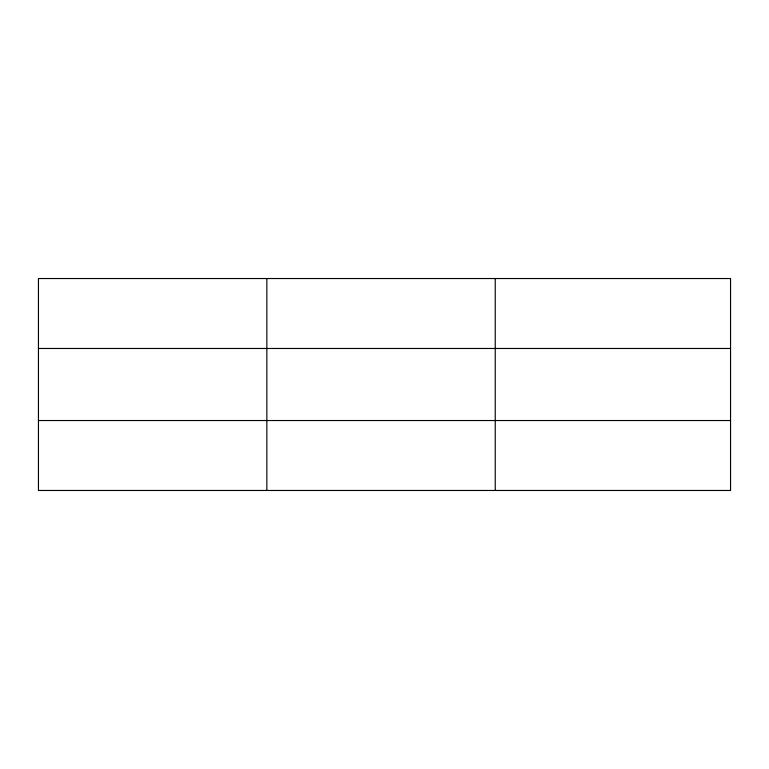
<?xml version="1.0" encoding="UTF-8"?>
<svg xmlns="http://www.w3.org/2000/svg" width="769" height="769" viewBox="0 0 769 769"><rect width="100%" height="100%" fill="white"/><g stroke="black" fill="none" stroke-linecap="round" stroke-linejoin="round"><path stroke-width="1.15" d="M266.843 278.532L266.843 490.468M495.236 278.532L495.236 490.468M730.55 348.472L730.55 278.532L38.45 278.532L38.45 490.468L730.55 490.468L730.55 348.472L38.45 348.472M38.45 420.528L730.55 420.528"/></g></svg>
